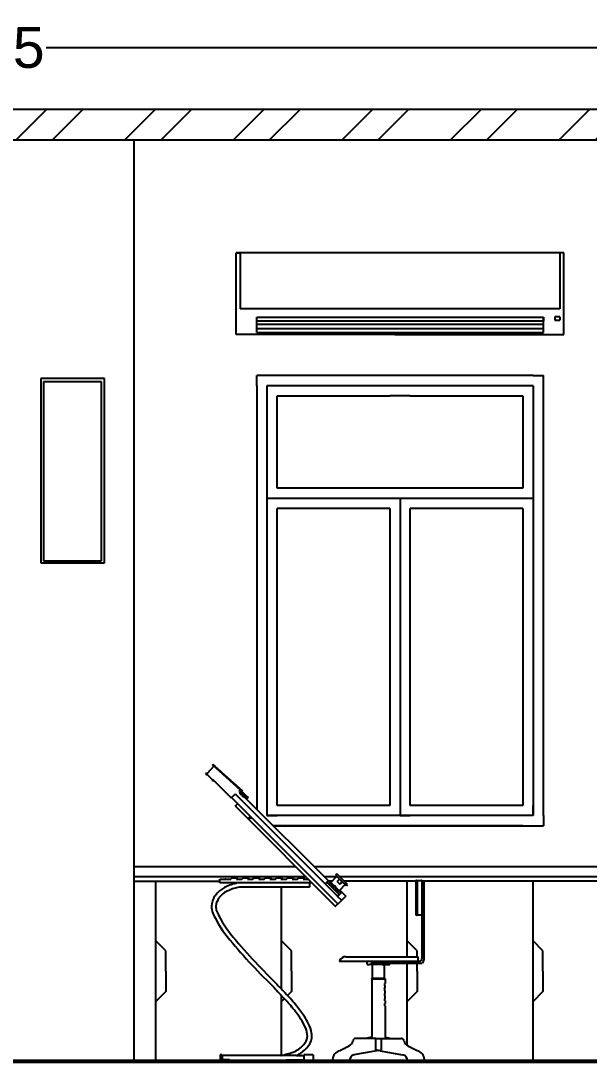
# Model space of a CAD drawing. Header units: inches. Extents: x -3799 to 177, y -208 to 0.
# Drawn here: x -3748.96 to -3735.08, y -180.34 to -154.93 of the extents above; entities that cross this region are included whole.
import ezdxf

# ---------------------------------------------------------------- set-up
doc = ezdxf.new("R2010")
doc.units = ezdxf.units.IN
doc.header["$MEASUREMENT"] = 0
doc.linetypes.add('PDF_IMPORT', pattern=[1, 0.8, -0.2])
doc.styles.get("Standard").update_dxf_attribs({"font": 'arial.ttf'})
doc.dimstyles.get("Standard").update_dxf_attribs({"dimtxt": 1, "dimasz": 0.18, "dimexe": 0.18, "dimexo": 0.0625, "dimgap": 0.09, "dimtad": 0, "dimtih": 1, "dimtoh": 1, "dimdec": 4, "dimzin": 0, "dimdsep": 46, "dimtxsty": 'Standard', "dimcen": 0.09, "dimadec": 0, "dimazin": 0, "dimtfac": 1, "dimtdec": 4, "dimtofl": 0, "dimtmove": 0, "dimatfit": 3, "dimfxl": 1, "dimtolj": 1, "dimtzin": 0, "dimarcsym": 0})

# ---------------------------------------------------------------- blocks, each defined once
blk = doc.blocks.new('*D53')
at = {"color": 0, "lineweight": -2, "transparency": 16777216}
for p, q in [((-3782.497, -157.782), (-3782.497, -155.405)), ((-3717.747, -157.782), (-3717.747, -155.405)), ((-3782.317, -155.585), (-3751.905, -155.585)), ((-3717.927, -155.585), (-3748.338, -155.585))]:
    blk.add_line(p, q, dxfattribs=at)
at = {"color": 0, "transparency": 16777216}
for points in [[(-3782.317, -155.555), (-3782.317, -155.615), (-3782.497, -155.585)], [(-3717.927, -155.555), (-3717.927, -155.615), (-3717.747, -155.585)]]:
    blk.add_solid(points, dxfattribs=at)
at = {"layer": 'Defpoints', "color": 0, "transparency": 16777216}
for p in [(-3717.747, -155.585), (-3782.497, -157.845), (-3717.747, -157.845)]:
    blk.add_point(p, dxfattribs=at)
at = {"color": 0, "transparency": 16777216, "insert": (-3750.122, -155.585), "char_height": 1, "attachment_point": 5}
blk.add_mtext('\\A1;64.75', dxfattribs=at)

msp = doc.modelspace()

# ---------------------------------------------------------------- hatches: boundary and pattern name
h = msp.add_hatch()
h.set_pattern_fill('ANSI32', color=256, scale=5)
h.set_pattern_definition([(45, (-3901.0842, -230.3038), (-1.325825, 1.325825), []), (45, (-3900.2004, -230.3038), (-1.325825, 1.325825), [])])
h.paths.add_polyline_path([(-3783.74675, -180.34483), (-3782.49675, -180.34483), (-3782.49675, -159.09464), (-3783.74675, -159.09464)])
h.paths.add_polyline_path([(-3718.99675, -157.8449), (-3718.99675, -157.09483), (-3781.24675, -157.09483), (-3781.24675, -157.8449)])
h.paths.add_polyline_path([(-3716.99675, -159.09464), (-3717.74675, -159.09464), (-3717.74675, -180.34483), (-3716.99675, -180.34483)])

# ---------------------------------------------------------------- linework, layer by layer
at = {"lineweight": -3}
for p, q in [((-3716.99675, -157.09483), (-3783.24675, -157.09483)), ((-3717.74675, -157.8449), (-3782.49675, -157.8449))]:
    msp.add_line(p, q, dxfattribs=at)
for p, q in [((-3746.19675, -157.8449), (-3746.19675, -180.34483)), ((-3735.69675, -160.59422), (-3743.69675, -160.59422)), ((-3743.69675, -162.59422), (-3743.69675, -160.59422)), ((-3743.69675, -160.59422), (-3743.59675, -160.59422)), ((-3743.59675, -160.59422), (-3743.59675, -161.96334)), ((-3735.79675, -160.59422), (-3735.79675, -161.96334)), ((-3735.69675, -162.59422), (-3735.69675, -160.59422)), ((-3735.79675, -161.96334), (-3743.59675, -161.96334)), ((-3743.19675, -162.54422), (-3743.19675, -162.16922)), ((-3743.19675, -162.16922), (-3736.19675, -162.16922)), ((-3736.19675, -162.26922), (-3743.19675, -162.26922)), ((-3736.19675, -162.34422), (-3743.19675, -162.34422)), ((-3736.19675, -162.54422), (-3736.19675, -162.16922)), ((-3736.19675, -162.16922), (-3736.19675, -162.26922)), ((-3736.19675, -162.54422), (-3736.19675, -162.34422)), ((-3735.79723, -162.15902), (-3735.91436, -162.15902)), ((-3735.91436, -162.15902), (-3735.91436, -162.24392)), ((-3735.91436, -162.24392), (-3735.79723, -162.24392)), ((-3735.79723, -162.15902), (-3735.79723, -162.24392)), ((-3739.82175, -162.59422), (-3743.69675, -162.59422)), ((-3743.19675, -162.54422), (-3743.19675, -162.44422)), ((-3743.19675, -162.44422), (-3736.19675, -162.44422)), ((-3743.19675, -162.54422), (-3739.69675, -162.54422)), ((-3739.82175, -162.59422), (-3735.69675, -162.59422)), ((-3739.69675, -162.54422), (-3736.19675, -162.54422)), ((-3746.91535, -163.66823), (-3748.46496, -163.66823)), ((-3748.46496, -163.66823), (-3748.46496, -168.17236)), ((-3746.91535, -168.17236), (-3746.91535, -163.66823)), ((-3736.44675, -163.59422), (-3743.19675, -163.59422)), ((-3743.19675, -163.84422), (-3743.19675, -163.59422)), ((-3736.44675, -163.59422), (-3736.19675, -163.59422)), ((-3736.19675, -174.34483), (-3736.19675, -163.59422)), ((-3746.98638, -163.74568), (-3748.40165, -163.74568)), ((-3748.40165, -163.74568), (-3748.40165, -168.12091)), ((-3746.98638, -168.12091), (-3746.98638, -163.74568)), ((-3743.19675, -163.84422), (-3743.19675, -174.196)), ((-3742.94675, -163.84422), (-3742.94675, -174.34483)), ((-3736.44675, -163.84422), (-3742.94675, -163.84422)), ((-3742.94675, -163.84422), (-3742.94675, -164.09422)), ((-3736.44675, -163.84422), (-3736.69675, -163.84422)), ((-3736.44675, -163.84422), (-3736.44675, -174.34483)), ((-3743.19675, -164.09422), (-3743.19675, -174.196)), ((-3742.69675, -166.34483), (-3742.69675, -164.09422)), ((-3742.69675, -164.09422), (-3739.94675, -164.09422)), ((-3739.44675, -164.09422), (-3739.94675, -164.09422)), ((-3739.44675, -164.09422), (-3736.69675, -164.09422)), ((-3736.69675, -164.09422), (-3736.69675, -166.34483)), ((-3736.69675, -166.34483), (-3742.69675, -166.34483)), ((-3736.44675, -166.59483), (-3742.94675, -166.59483)), ((-3739.69675, -166.59483), (-3739.69675, -174.34483)), ((-3742.69675, -174.09483), (-3742.69675, -166.84483)), ((-3739.94675, -166.84483), (-3742.69675, -166.84483)), ((-3739.94675, -166.84483), (-3739.94675, -174.09483)), ((-3739.44675, -174.09483), (-3739.44675, -166.84483)), ((-3736.69675, -166.84483), (-3739.44675, -166.84483)), ((-3736.69675, -166.84483), (-3736.69675, -174.09483)), ((-3748.46496, -168.17236), (-3746.91535, -168.17236)), ((-3748.40165, -168.12091), (-3746.98638, -168.12091)), ((-3744.43556, -173.3129), (-3744.44523, -173.3233)), ((-3744.44523, -173.3233), (-3744.4292, -173.33951)), ((-3744.42699, -173.30367), (-3744.40926, -173.32014)), ((-3744.40926, -173.32014), (-3744.41858, -173.33024)), ((-3744.41858, -173.33024), (-3744.40799, -173.34098)), ((-3744.27369, -173.10476), (-3744.26381, -173.09483)), ((-3744.41799, -173.35085), (-3744.40799, -173.34098)), ((-3744.28678, -173.48577), (-3744.27448, -173.4979)), ((-3744.2469, -173.50422), (-3744.23783, -173.49527)), ((-3743.72555, -173.82095), (-3743.72109, -173.8165)), ((-3743.72109, -173.8165), (-3743.71663, -173.82096)), ((-3743.61759, -173.79535), (-3743.60106, -173.81255)), ((-3743.55744, -173.75442), (-3743.54662, -173.74243)), ((-3743.56026, -173.85317), (-3743.54104, -173.87247)), ((-3743.52324, -173.8902), (-3743.52265, -173.89078)), ((-3743.52265, -173.89078), (-3743.52238, -173.89051)), ((-3743.50771, -173.85957), (-3743.46413, -173.90394)), ((-3743.46413, -173.90394), (-3743.463, -173.9028)), ((-3743.40591, -173.90564), (-3743.44695, -173.94675)), ((-3743.43591, -173.8757), (-3743.40591, -173.90564)), ((-3739.94675, -174.09483), (-3742.69675, -174.09483)), ((-3736.69675, -174.09483), (-3739.44675, -174.09483)), ((-3736.44675, -174.34483), (-3736.44675, -174.09483)), ((-3743.72145, -174.11373), (-3743.71696, -174.10924)), ((-3743.71696, -174.11823), (-3743.72145, -174.11373)), ((-3736.44675, -174.34483), (-3742.94675, -174.34483)), ((-3742.94675, -174.34483), (-3742.69675, -174.34483)), ((-3739.69675, -174.34483), (-3739.44675, -174.34483)), ((-3736.19675, -174.34483), (-3736.19675, -174.59483)), ((-3743.3772, -174.40168), (-3743.36456, -174.38899)), ((-3743.3772, -174.40168), (-3743.32957, -174.40412)), ((-3743.37344, -174.42524), (-3743.36352, -174.41539)), ((-3743.36352, -174.41539), (-3743.36751, -174.41139)), ((-3743.32957, -174.40412), (-3743.32142, -174.39597)), ((-3736.69675, -174.59483), (-3742.79641, -174.59483)), ((-3742.79641, -174.59483), (-3736.19675, -174.59483)), ((-3742.24044, -175.59483), (-3746.19675, -175.59483)), ((-3732.54886, -175.59483), (-3741.79262, -175.59483)), ((-3741.99046, -175.84483), (-3746.19675, -175.84483)), ((-3743.79412, -175.86656), (-3743.79066, -175.86341)), ((-3743.79066, -175.86341), (-3743.78601, -175.86341)), ((-3743.65496, -175.86341), (-3743.65986, -175.86341)), ((-3743.65842, -175.86656), (-3743.65496, -175.86341)), ((-3743.52286, -175.86656), (-3743.51945, -175.86341)), ((-3743.51945, -175.86341), (-3743.51456, -175.86341)), ((-3743.38352, -175.86341), (-3743.38827, -175.86341)), ((-3743.38698, -175.86656), (-3743.38352, -175.86341)), ((-3743.25142, -175.86656), (-3743.24797, -175.86341)), ((-3743.24797, -175.86341), (-3743.24329, -175.86341)), ((-3743.11227, -175.86341), (-3743.11681, -175.86341)), ((-3743.11571, -175.86656), (-3743.11227, -175.86341)), ((-3741.25688, -175.84483), (-3741.54167, -175.84483)), ((-3741.27086, -175.79869), (-3741.26907, -175.7969)), ((-3741.26907, -175.80047), (-3741.27086, -175.79869)), ((-3740.9769, -176.03102), (-3741.24004, -175.76793)), ((-3732.29887, -175.84483), (-3741.16312, -175.84483)), ((-3744.09684, -175.95742), (-3746.19675, -175.95742)), ((-3745.66575, -175.94483), (-3745.66575, -180.34483)), ((-3744.09684, -175.89518), (-3744.0922, -175.89518)), ((-3744.09684, -175.89518), (-3744.09684, -175.89986)), ((-3743.95648, -175.89518), (-3743.96575, -175.89518)), ((-3743.8255, -175.89518), (-3743.83003, -175.89518)), ((-3743.82205, -175.89203), (-3743.8255, -175.89518)), ((-3743.68633, -175.89203), (-3743.68977, -175.89518)), ((-3743.68977, -175.89518), (-3743.68506, -175.89518)), ((-3743.55385, -175.89518), (-3743.5589, -175.89518)), ((-3743.55044, -175.89203), (-3743.55385, -175.89518)), ((-3743.41489, -175.89203), (-3743.41834, -175.89518)), ((-3743.41834, -175.89518), (-3743.41361, -175.89518)), ((-3743.28278, -175.89518), (-3743.2873, -175.89518)), ((-3743.27933, -175.89203), (-3743.28278, -175.89518)), ((-3743.14345, -175.89203), (-3743.14688, -175.89518)), ((-3742.5965, -176.09225), (-3742.5965, -178.57925)), ((-3741.35691, -175.94483), (-3741.44129, -175.94483)), ((-3741.16283, -176.0212), (-3741.16653, -176.01755)), ((-3741.16111, -176.01948), (-3741.16283, -176.0212)), ((-3739.30873, -175.94483), (-3741.0631, -175.94483)), ((-3741.00768, -176.06172), (-3741.01333, -176.05609)), ((-3741.00594, -176.05997), (-3741.00768, -176.06172)), ((-3739.52725, -175.94483), (-3739.52725, -177.79185)), ((-3739.21431, -175.92747), (-3739.17355, -175.92747)), ((-3739.16281, -175.93821), (-3739.16281, -175.96898)), ((-3734.40525, -175.94483), (-3739.16281, -175.94483)), ((-3739.16281, -175.97431), (-3739.16281, -175.96898)), ((-3739.16281, -175.96898), (-3739.15691, -175.96898)), ((-3739.12007, -175.96898), (-3739.11481, -175.96898)), ((-3739.11481, -175.96898), (-3739.11481, -175.97431)), ((-3736.458, -175.94483), (-3736.458, -180.34483)), ((-3741.02049, -176.313), (-3741.02396, -176.31647)), ((-3741.02395, -176.30955), (-3741.02049, -176.313)), ((-3741.27928, -176.55606), (-3741.27465, -176.56068)), ((-3741.27465, -176.56068), (-3741.27003, -176.55605)), ((-3741.21692, -176.50043), (-3741.21572, -176.50162)), ((-3741.21246, -176.50506), (-3741.21572, -176.50162)), ((-3741.20784, -176.50043), (-3741.21246, -176.50506)), ((-3744.12063, -176.78971), (-3744.12178, -176.7877)), ((-3739.16281, -176.76351), (-3739.16281, -177.83843)), ((-3745.41575, -177.6458), (-3745.66575, -177.3958)), ((-3742.3465, -177.6458), (-3742.5965, -177.3958)), ((-3739.27725, -177.6458), (-3739.52725, -177.3958)), ((-3736.208, -177.6458), (-3736.458, -177.3958)), ((-3745.41575, -178.1458), (-3745.41575, -177.6458)), ((-3742.3465, -178.1458), (-3742.3465, -177.6458)), ((-3739.27725, -177.79185), (-3739.27725, -177.6458)), ((-3736.208, -178.1458), (-3736.208, -177.6458)), ((-3741.02268, -177.79185), (-3739.27349, -177.79185)), ((-3739.27349, -177.79185), (-3739.27209, -177.79185)), ((-3739.25867, -177.80528), (-3739.25867, -177.81585)), ((-3745.41575, -178.1458), (-3745.41575, -178.6458)), ((-3742.3465, -178.1458), (-3742.3465, -178.6458)), ((-3740.49687, -177.97452), (-3740.49687, -177.98296)), ((-3740.49687, -177.98296), (-3740.4436, -177.98296)), ((-3740.3857, -177.95296), (-3740.3857, -177.9583)), ((-3740.3857, -177.9583), (-3740.3806, -177.9583)), ((-3740.00216, -177.98296), (-3739.94921, -177.98282)), ((-3739.94921, -177.98282), (-3739.94921, -177.97452)), ((-3739.52725, -177.9583), (-3739.52725, -179.95523)), ((-3739.27725, -178.1458), (-3739.27725, -177.9583)), ((-3739.27725, -178.1458), (-3739.27725, -178.6458)), ((-3736.208, -178.1458), (-3736.208, -178.6458)), ((-3740.38412, -178.33332), (-3740.38412, -178.32818)), ((-3740.06181, -178.33332), (-3740.06181, -178.32818)), ((-3745.41575, -178.6458), (-3745.66575, -178.8958)), ((-3742.73956, -178.42793), (-3742.73635, -178.43118)), ((-3742.3465, -178.6458), (-3742.44201, -178.7413)), ((-3740.07408, -178.44339), (-3740.06181, -178.44338)), ((-3740.07408, -178.50236), (-3740.06181, -178.50236)), ((-3740.07408, -178.5664), (-3740.07408, -178.55439)), ((-3740.07408, -178.55439), (-3740.06181, -178.55439)), ((-3740.07408, -178.62535), (-3740.06181, -178.62535)), ((-3740.06181, -178.55439), (-3740.06184, -178.50236)), ((-3740.06181, -178.6894), (-3740.06181, -178.62535)), ((-3739.27725, -178.6458), (-3739.52725, -178.8958)), ((-3736.208, -178.6458), (-3736.458, -178.8958)), ((-3742.5965, -178.73563), (-3742.5965, -180.20182)), ((-3742.51806, -178.81735), (-3742.5965, -178.8958)), ((-3740.07408, -178.6894), (-3740.06181, -178.6894)), ((-3740.07408, -178.74836), (-3740.06181, -178.74836)), ((-3740.07408, -178.8124), (-3740.06181, -178.8124)), ((-3740.07408, -178.87138), (-3740.06181, -178.87137)), ((-3740.06181, -178.8124), (-3740.06181, -178.74836)), ((-3740.07408, -178.93541), (-3740.06181, -178.93542)), ((-3740.07408, -178.99439), (-3740.06181, -178.99439)), ((-3744.08693, -180.18588), (-3744.08693, -180.34483)), ((-3744.03719, -180.20182), (-3744.03719, -180.18588)), ((-3742.04208, -180.20182), (-3742.04208, -180.18588)), ((-3741.81515, -180.18588), (-3741.81515, -180.34483)), ((-3740.18397, -180.08992), (-3739.63361, -180.18688)), ((-3744.03719, -180.23358), (-3744.03719, -180.20182)), ((-3744.03719, -180.20182), (-3744.02488, -180.20182)), ((-3742.5965, -180.32784), (-3742.5965, -180.34483)), ((-3742.22055, -180.20182), (-3742.04208, -180.20182)), ((-3742.04208, -180.3289), (-3742.04208, -180.32242)), ((-3742.04208, -180.3289), (-3742.04208, -180.34484)), ((-3739.52725, -180.27677), (-3739.52725, -180.34483))]:
    msp.add_line(p, q)
at = {"linetype": 'PDF_IMPORT'}
for p, q in [((-3741.4968, -175.98048), (-3741.48431, -175.99289)), ((-3741.4748, -175.95864), (-3741.46253, -175.97096)), ((-3741.42937, -175.97569), (-3741.41717, -175.98797)), ((-3741.3434, -176.05655), (-3741.32974, -176.0702)), ((-3741.32974, -176.0702), (-3741.32932, -176.06978)), ((-3741.29219, -176.05637), (-3741.30039, -176.06452)), ((-3741.19337, -176.20787), (-3741.27769, -176.12255)), ((-3741.26365, -176.08509), (-3741.27172, -176.09317)), ((-3741.18527, -176.17938), (-3741.23361, -176.13122)), ((-3741.17299, -175.89662), (-3741.10561, -175.96395)), ((-3741.18895, -176.29014), (-3741.21814, -176.31933)), ((-3741.18895, -176.29014), (-3741.20129, -176.27757)), ((-3741.18377, -176.22273), (-3741.19598, -176.21046)), ((-3741.16254, -176.20204), (-3741.18527, -176.17938)), ((-3741.16699, -176.26826), (-3741.17923, -176.25592))]:
    msp.add_line(p, q, dxfattribs=at)
at = {"color": 7}
for points in [[(-3744.43556, -173.3129), (-3744.42699, -173.30367)], [(-3744.23919, -173.13591), (-3744.40926, -173.32014)], [(-3743.58806, -173.72386), (-3744.27369, -173.10476)], [(-3744.26381, -173.09483), (-3744.21935, -173.13497)], [(-3744.25651, -173.12028), (-3744.24697, -173.11004)], [(-3744.22982, -173.12553), (-3744.07717, -173.26336)], [(-3744.21935, -173.13497), (-3744.2293, -173.14484)], [(-3744.13605, -173.21019), (-3744.13602, -173.21023)], [(-3744.13602, -173.21023), (-3743.54662, -173.74243)], [(-3744.07233, -173.26773), (-3744.0822, -173.27767)], [(-3744.06947, -173.28916), (-3744.05957, -173.27926)], [(-3744.41799, -173.35085), (-3744.4292, -173.33951)], [(-3744.40799, -173.34098), (-3744.27582, -173.47492)], [(-3744.28678, -173.48577), (-3744.26704, -173.46623)], [(-3744.26374, -173.48716), (-3744.27448, -173.4979)], [(-3744.26704, -173.46623), (-3743.81776, -173.91299)], [(-3744.26375, -173.48715), (-3744.2469, -173.50422)], [(-3743.81776, -173.91299), (-3743.72555, -173.82095)], [(-3743.71663, -173.82096), (-3741.21602, -176.32168)], [(-3743.62726, -173.73888), (-3743.60076, -173.7124)], [(-3743.61527, -173.75085), (-3743.62726, -173.73888)], [(-3743.61759, -173.79535), (-3743.59605, -173.77397)], [(-3743.61527, -173.75085), (-3743.58806, -173.72386)], [(-3743.52174, -173.86548), (-3743.60594, -173.78379)], [(-3743.60534, -173.741), (-3743.4531, -173.89292)], [(-3743.56026, -173.85317), (-3743.60106, -173.81255)], [(-3743.59605, -173.77397), (-3743.50771, -173.85957)], [(-3743.58815, -173.72377), (-3743.43591, -173.8757)], [(-3743.54517, -173.82327), (-3743.53404, -173.81214)], [(-3741.21692, -176.50043), (-3743.81108, -173.90632)], [(-3743.66257, -174.05493), (-3743.71696, -174.10924)], [(-3743.54104, -173.87247), (-3743.52324, -173.8902)], [(-3743.53493, -173.87856), (-3743.51179, -173.85562)], [(-3743.52238, -173.89051), (-3743.49957, -173.86785)], [(-3743.51288, -173.88107), (-3741.41992, -175.96612)], [(-3743.4531, -173.89292), (-3743.463, -173.9028)], [(-3743.71696, -174.11823), (-3741.27928, -176.55606)], [(-3743.35225, -174.36514), (-3743.39267, -174.40586)], [(-3743.39267, -174.40586), (-3743.37344, -174.42524)], [(-3743.36751, -174.41139), (-3743.3772, -174.40168)], [(-3743.35812, -174.39541), (-3743.36456, -174.38899)], [(-3743.34821, -174.38557), (-3743.35812, -174.39541)], [(-3743.34821, -174.38557), (-3743.32957, -174.40412)], [(-3743.82205, -175.89203), (-3743.79412, -175.86656)], [(-3743.78601, -175.86341), (-3743.65986, -175.86341)], [(-3743.65842, -175.86656), (-3743.68633, -175.89203)], [(-3743.55044, -175.89203), (-3743.52286, -175.86656)], [(-3743.51456, -175.86341), (-3743.38827, -175.86341)], [(-3743.38698, -175.86656), (-3743.41489, -175.89203)], [(-3743.27933, -175.89203), (-3743.25142, -175.86656)], [(-3743.24329, -175.86341), (-3743.11681, -175.86341)], [(-3743.11571, -175.86656), (-3743.14345, -175.89203)], [(-3743.01119, -175.89518), (-3742.97638, -175.86341)], [(-3742.97638, -175.86341), (-3742.8408, -175.86341)], [(-3742.8408, -175.86341), (-3742.87564, -175.89518)], [(-3742.74006, -175.89518), (-3742.70525, -175.86341)], [(-3742.70525, -175.86341), (-3742.56938, -175.86341)], [(-3742.56938, -175.86341), (-3742.60419, -175.89518)], [(-3742.46847, -175.89518), (-3742.43366, -175.86341)], [(-3742.43366, -175.86341), (-3742.29815, -175.86341)], [(-3742.29815, -175.86341), (-3742.33254, -175.89518)], [(-3742.19704, -175.89518), (-3742.16222, -175.86341)], [(-3742.16222, -175.86341), (-3742.02666, -175.86341)], [(-3742.02666, -175.86341), (-3742.06148, -175.89518)], [(-3741.2408, -175.82876), (-3741.38847, -175.97639)], [(-3741.24004, -175.76793), (-3741.26907, -175.7969)], [(-3741.26907, -175.80047), (-3741.25555, -175.81399)], [(-3741.25555, -175.81399), (-3741.17299, -175.89662)], [(-3744.09684, -175.98471), (-3744.09684, -175.89986)], [(-3743.62621, -175.98471), (-3744.09684, -175.98471)], [(-3744.0922, -175.89518), (-3743.96575, -175.89518)], [(-3743.95648, -175.89518), (-3743.83003, -175.89518)], [(-3743.83002, -175.98471), (-3743.95648, -175.98471)], [(-3743.69447, -175.98471), (-3743.82061, -175.98471)], [(-3743.68506, -175.89518), (-3743.5589, -175.89518)], [(-3741.85059, -175.98471), (-3743.62621, -175.98471)], [(-3741.90827, -176.09225), (-3743.61839, -176.09225)], [(-3743.41361, -175.89518), (-3743.2873, -175.89518)], [(-3743.14688, -175.89518), (-3743.01119, -175.89518)], [(-3742.87564, -175.89518), (-3742.74006, -175.89518)], [(-3742.60419, -175.89518), (-3742.46847, -175.89518)], [(-3742.33254, -175.89518), (-3742.19704, -175.89518)], [(-3742.06148, -175.89518), (-3741.94012, -175.89518)], [(-3742.06148, -175.89518), (-3741.94012, -175.89518)], [(-3742.05659, -175.89518), (-3741.94012, -175.89518)], [(-3741.90827, -175.98471), (-3741.90827, -176.02871), (-3741.90827, -176.09225)], [(-3741.52712, -176.01056), (-3741.45107, -175.93509)], [(-3741.48421, -175.99279), (-3741.46253, -175.97096)], [(-3741.47433, -175.98284), (-3741.34044, -176.11673)], [(-3741.42937, -175.97569), (-3741.40931, -175.95535)], [(-3741.41717, -175.98797), (-3741.39683, -175.96777)], [(-3741.3434, -176.05655), (-3741.41445, -175.98527)], [(-3741.40931, -175.95535), (-3741.38565, -175.97923)], [(-3741.40756, -175.97843), (-3741.33174, -176.05397)], [(-3741.39705, -175.96799), (-3741.23361, -176.13122)], [(-3741.34044, -176.11672), (-3741.29658, -176.16058)], [(-3741.33173, -176.05396), (-3741.29524, -176.0903)], [(-3741.32932, -176.06978), (-3741.31224, -176.0527)], [(-3741.30413, -176.08145), (-3741.28563, -176.06297)], [(-3741.26147, -176.12464), (-3741.29759, -176.08794)], [(-3741.29219, -176.05637), (-3741.26365, -176.08509)], [(-3741.28879, -176.09688), (-3741.27021, -176.07849)], [(-3741.27769, -176.12255), (-3741.26009, -176.10515)], [(-3741.18638, -176.20091), (-3741.26147, -176.12465)], [(-3741.23069, -175.95423), (-3741.17299, -175.89662)], [(-3741.23069, -175.95423), (-3741.16653, -176.01755)], [(-3741.03774, -176.03172), (-3741.18527, -176.17938)], [(-3741.10561, -175.96395), (-3741.16111, -176.01948)], [(-3741.01333, -176.05609), (-3741.10561, -175.96395)], [(-3741.00594, -176.05997), (-3740.9769, -176.03102)], [(-3739.30873, -175.93875), (-3739.30873, -176.76353)], [(-3739.29742, -175.92747), (-3739.21431, -175.92747)], [(-3739.2687, -176.77481), (-3739.2687, -175.92747)], [(-3739.16281, -175.97431), (-3739.16281, -176.76351)], [(-3739.15691, -175.96898), (-3739.12007, -175.96898)], [(-3739.11481, -175.97431), (-3739.11481, -177.8749)], [(-3741.29658, -176.16058), (-3741.19034, -176.26682)], [(-3741.12251, -176.41495), (-3741.21996, -176.31751)], [(-3741.20119, -176.27748), (-3741.17923, -176.25592)], [(-3741.19598, -176.21046), (-3741.17502, -176.1896)], [(-3741.18895, -176.29014), (-3741.1162, -176.21769)], [(-3741.18377, -176.22273), (-3741.16254, -176.20204)], [(-3741.17001, -176.1641), (-3741.02395, -176.30955)], [(-3741.02396, -176.31647), (-3741.13476, -176.42719)], [(-3741.27003, -176.55605), (-3741.21572, -176.50162)], [(-3741.13476, -176.42719), (-3741.20784, -176.50043)], [(-3744.21453, -176.84212), (-3744.12921, -176.99499), (-3744.02984, -177.14811), (-3743.92078, -177.29828)], [(-3744.12063, -176.78971), (-3744.03705, -176.93946), (-3743.94118, -177.0872), (-3743.83559, -177.23258)], [(-3739.16281, -176.77481), (-3739.29743, -176.77481)], [(-3740.49687, -177.97452), (-3740.49687, -177.90532)], [(-3740.3857, -177.95296), (-3740.3857, -177.90533)], [(-3739.94921, -177.97452), (-3739.94921, -177.90538)], [(-3739.25867, -177.81585), (-3739.25867, -177.89769)], [(-3740.00216, -177.98296), (-3740.03519, -177.98296), (-3740.07535, -177.98296), (-3740.12129, -177.98296), (-3740.17106, -177.98296), (-3740.22304, -177.98296), (-3740.27486, -177.98296), (-3740.32479, -177.98296), (-3740.37042, -177.98296), (-3740.41075, -177.98296), (-3740.4436, -177.98296)], [(-3739.19263, -177.9583), (-3740.3806, -177.9583)], [(-3740.37041, -178.32818), (-3740.37041, -177.98296)], [(-3740.13644, -177.98296), (-3740.12161, -177.98296), (-3740.07535, -177.98296), (-3740.03517, -177.98296), (-3740.00217, -177.98296)], [(-3740.07567, -178.32818), (-3740.07567, -177.98296)], [(-3740.06183, -178.32818), (-3740.25256, -178.32818), (-3740.28111, -178.32818), (-3740.38414, -178.32818)], [(-3740.38412, -178.33332), (-3740.38412, -178.44338), (-3740.38412, -178.50236), (-3740.38412, -178.56639), (-3740.38412, -178.62536), (-3740.38412, -178.68941), (-3740.38412, -178.74837), (-3740.38412, -178.8124), (-3740.38412, -178.87137), (-3740.38412, -178.93542), (-3740.38412, -178.9944), (-3740.38412, -179.7439)], [(-3740.06181, -178.33939), (-3740.2519, -178.33939), (-3740.38412, -178.33939)], [(-3740.06181, -178.33332), (-3740.06181, -178.44338)], [(-3740.07408, -178.44339), (-3740.07408, -178.50236)], [(-3740.07408, -178.5664), (-3740.07408, -178.62535)], [(-3740.07408, -178.6894), (-3740.07408, -178.74836)], [(-3740.07408, -178.8124), (-3740.07408, -178.87138)], [(-3740.06181, -178.87137), (-3740.06181, -178.93542)], [(-3740.07408, -178.93541), (-3740.07408, -178.99439)], [(-3740.06181, -178.99439), (-3740.06181, -179.74389)], [(-3740.53884, -179.78782), (-3740.78092, -179.78782)], [(-3740.28747, -179.78782), (-3740.34503, -179.78782), (-3740.40039, -179.78782), (-3740.44854, -179.78782), (-3740.48857, -179.78782), (-3740.54217, -179.78782)], [(-3740.39258, -179.75418), (-3740.54215, -179.78782)], [(-3740.29576, -179.78782), (-3740.29576, -180.06949)], [(-3740.28747, -179.78782), (-3740.22305, -179.78782), (-3740.15861, -179.78782), (-3740.10267, -179.78782)], [(-3740.15047, -180.06949), (-3740.15047, -179.78782)], [(-3740.10268, -179.78782), (-3740.09595, -179.78782), (-3740.08327, -179.78782)], [(-3740.08328, -179.78782), (-3740.03836, -179.78782), (-3739.90377, -179.78782)], [(-3740.05351, -179.75418), (-3739.90377, -179.78782)], [(-3739.90725, -179.78782), (-3739.66518, -179.78782)], [(-3744.03719, -180.18588), (-3744.08693, -180.18588)], [(-3741.81515, -180.18588), (-3742.04208, -180.18588)], [(-3742.04208, -180.18588), (-3742.04208, -180.34483)], [(-3740.22312, -180.08277), (-3740.73161, -180.17282), (-3740.7723, -180.17985), (-3740.81263, -180.18688)], [(-3740.18397, -180.08992), (-3740.29576, -180.06949)], [(-3740.22312, -180.08277), (-3740.15047, -180.06949)], [(-3744.03719, -180.20808), (-3744.08695, -180.20808)], [(-3744.03719, -180.23358), (-3744.03719, -180.26537)], [(-3744.03719, -180.26536), (-3744.03719, -180.34483)], [(-3742.22055, -180.20182), (-3744.02488, -180.20182)], [(-3742.04208, -180.26536), (-3742.04208, -180.29389)]]:
    msp.add_lwpolyline(points, dxfattribs=at)
at = {"color": 7, "linetype": 'PDF_IMPORT', "ltscale": 0.094208}
msp.add_lwpolyline([(-3743.62621, -175.98471), (-3743.68505, -175.98471)], dxfattribs=at)
at = {"lineweight": 53}
msp.add_lwpolyline([(-3785.03427, -180.34483), (-3714.64281, -180.34483)], dxfattribs=at)
at = {"color": 7, "lineweight": 35}
for points in [[(-3743.98599, -180.32264), (-3744.08694, -180.32264)], [(-3743.86032, -180.32264), (-3744.03719, -180.32264)], [(-3742.48026, -180.32242), (-3742.04208, -180.32242)]]:
    msp.add_lwpolyline(points, dxfattribs=at)
for centre, radius, start, end in [((-3743.74778, -176.60038), 0.5472, 121.538565, 133.727556), ((-3743.55147, -176.88432), 0.89207, 114.55589, 122.745339), ((-3743.09599, -178.07441), 2.16532, 108.693615, 112.430872), ((-3743.09599, -178.07441), 2.05778, 108.693615, 112.374264), ((-3743.49587, -176.90412), 0.9286, 98.068748, 108.465202), ((-3743.49587, -176.90412), 0.82107, 98.581808, 108.465202), ((-3739.29745, -175.93875), 0.01128, 89.839283, 180), ((-3739.17355, -175.93821), 0.01074, 0, 90), ((-3743.76094, -176.60238), 0.54307, 154.601147, 169.592386), ((-3743.79604, -176.59284), 0.50731, 142.509212, 153.874526), ((-3743.66289, -176.70248), 0.67972, 132.949078, 142.006795), ((-3743.79604, -176.59284), 0.39978, 142.575669, 153.777227), ((-3743.66289, -176.70248), 0.57218, 127.670008, 141.958804), ((-3743.55147, -176.88432), 0.78454, 114.698723, 125.995293), ((-3743.84672, -176.57201), 0.45344, 171.409403, 194.530283), ((-3743.87256, -176.57407), 0.32065, 170.355469, 193.990484), ((-3743.76094, -176.60238), 0.43554, 154.691245, 169.143899), ((-3743.49774, -176.42164), 0.83102, 198.532657, 210.396432), ((-3743.49774, -176.42164), 0.72348, 198.532657, 210.396432), ((-3739.29745, -176.76353), 0.01128, 180, 270.122962), ((-3732.70655, -168.12833), 14.48609, 219.273075, 225.751181), ((-3732.70655, -168.12833), 14.37855, 219.285332, 225.751181), ((-3741.16489, -177.89459), 0.01074, 155.494219, 270.004416), ((-3741.02184, -177.9598), 0.16795, 90.284135, 155.494219), ((-3739.27209, -177.80528), 0.01342, 0, 90), ((-3739.26603, -177.89819), 0.00738, 275.184052, 3.934595), ((-3739.22993, -177.83843), 0.06712, 269.982739, 0), ((-3739.19743, -177.87582), 0.08262, 273.332106, 0.633192), ((-3658.50452, -99.01481), 115.87438, 223.3145191, 223.5072895), ((-3658.50452, -99.01481), 115.76685, 223.3145191, 223.5072895), ((-3744.47337, -180.70582), 2.71838, 37.305221, 44.865309), ((-3744.47337, -180.70582), 2.82591, 37.336192, 44.865309), ((-3746.06695, -182.09171), 4.8278, 36.984229, 38.926087), ((-3746.06695, -182.09171), 4.93534, 37.001994, 38.908501), ((-3743.12674, -179.91986), 1.28061, 31.360537, 38.571292), ((-3743.12674, -179.91986), 1.17307, 31.238002, 38.642044), ((-3743.19742, -180.03982), 1.29739, 22.563066, 34.150048), ((-3743.19742, -180.03982), 1.40493, 25.734441, 34.038806), ((-3742.6058, -179.77493), 0.75719, 9.207716, 27.11683), ((-3742.6058, -179.77493), 0.64966, 3.794948, 21.010017), ((-3742.21913, -179.73175), 0.3691, 322.84578, 12.197443), ((-3742.5065, -179.55496), 0.59813, 304.347634, 325.747598), ((-3742.21913, -179.73175), 0.26156, 322.324747, 359.960459), ((-3741.03978, -179.79513), 0.20056, 299.448628, 344.519817), ((-3740.77445, -179.86056), 0.07302, 95.081354, 170.620817), ((-3740.39449, -179.74399), 0.01037, 280.628399, 0.508284), ((-3740.0509, -179.74359), 0.01091, 181.632437, 256.131683), ((-3739.67179, -179.86056), 0.07302, 9.379183, 84.918646), ((-3739.40646, -179.79513), 0.20056, 195.480183, 240.551372), ((-3743.25012, -176.94629), 3.31934, 281.26639, 283.936473), ((-3742.6218, -179.37084), 0.81524, 282.117084, 303.736969), ((-3742.6218, -179.37084), 0.92278, 295.773842, 300.338604), ((-3742.5065, -179.55496), 0.70567, 299.810164, 325.498414), ((-3741.08737, -180.32816), 0.26054, 115.425749, 183.669668), ((-3741.61085, -178.89778), 1.26397, 289.005445, 301.993249), ((-3740.78831, -180.32351), 0.13878, 100.092288, 188.836642), ((-3739.65793, -180.32351), 0.13878, 351.163358, 79.907712), ((-3738.83539, -178.89778), 1.26397, 238.006751, 250.994555), ((-3739.35887, -180.32816), 0.26054, 356.330332, 64.574251), ((-3738.40922, 156.28666), 336.65344, 269.0722245, 269.1408472), ((-3741.50453, -131.6712), 48.69689, 267.701952, 268.229213), ((-3744.80597, -131.6811), 48.69689, 272.114389, 272.737434), ((-3742.6035, -180.19021), 0.01161, 270.501138, 279.329046)]:
    msp.add_arc(centre, radius, start, end)
at = {"color": 7}
msp.add_arc((-3740.7707, -5292.25668), 5114.35136, 89.98273912, 90.00441612, dxfattribs=at)

# ---------------------------------------------------------------- dimensions: what is measured, and where the dimension line sits
dim = msp.add_linear_dim(base=(-3717.74675, -155.58477), p1=(-3782.49675, -157.8449), p2=(-3717.74675, -157.8449), dimstyle='Standard', override={"dimdec": 2})
dim.commit()
dim.dimension.update_dxf_attribs({"geometry": '*D53', "text_midpoint": (-3750.12175, -155.58477)})

doc.saveas('drawing.dxf')
